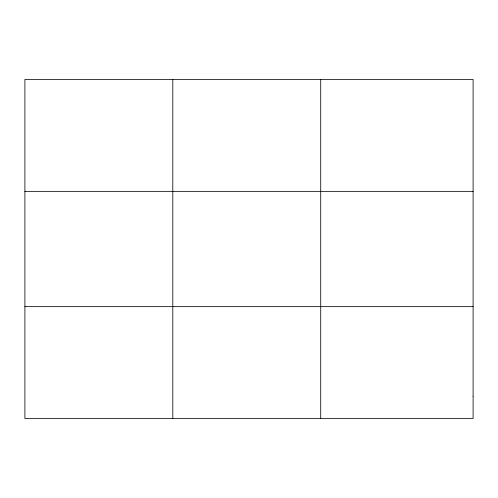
<?xml version="1.0" encoding="UTF-8"?>
<svg xmlns="http://www.w3.org/2000/svg" width="498" height="498" viewBox="0 0 498 498"><rect width="100%" height="100%" fill="white"/><g stroke="black" fill="none" stroke-linecap="round" stroke-linejoin="round"><path stroke-width="0.75" d="M172.806 418.532L172.806 79.468M320.712 418.532L320.712 79.468M24.9 191.357L473.1 191.357M24.9 306.644L473.1 306.644M473.1 396.153L473.1 418.532L24.9 418.532L24.9 79.468L473.1 79.468L473.1 396.153"/></g></svg>
